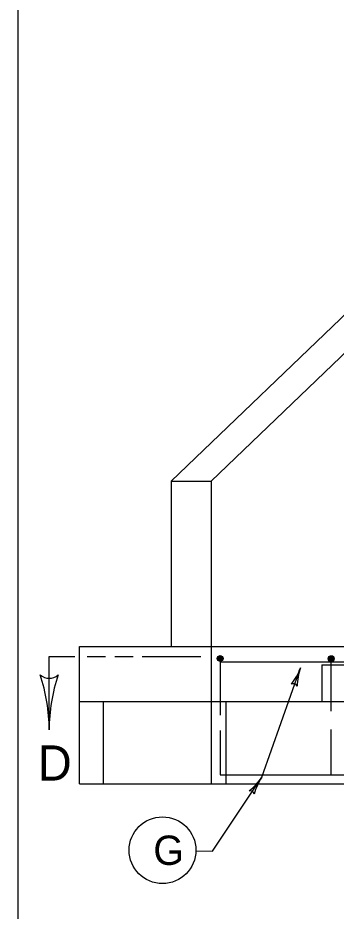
# Model space of a CAD drawing. Extents: x 1007 to 1035.5, y 1000.5 to 1021.5.
# Drawn here: x 1007 to 1009.17, y 1009.29 to 1015.38 of the extents above; entities that cross this region are included whole.
import ezdxf

# ---------------------------------------------------------------- set-up
doc = ezdxf.new("R2010")
doc.units = 0
for name, color, linetype in [('Level 1', 7, 'Continuous'), ('Level 10', 7, 'Continuous'), ('Level 11', 7, 'Continuous')]:
    doc.layers.add(name, color=color, linetype=linetype)

msp = doc.modelspace()

# ---------------------------------------------------------------- linework, layer by layer
at = {"layer": 'Level 1'}
for p, q in [((1008.0446, 1012.2223), (1009.7671, 1013.8784)), ((1008.3157, 1012.2223), (1010.0382, 1013.8784)), ((1008.0446, 1012.2223), (1008.0446, 1011.0973)), ((1008.0446, 1012.2223), (1008.3157, 1012.2223)), ((1008.3157, 1012.2223), (1008.3157, 1010.1598)), ((1007.4193, 1011.0973), (1015.3694, 1011.0973)), ((1007.4193, 1010.1598), (1007.4193, 1011.0973)), ((1007.2131, 1010.5281), (1007.2131, 1011.0281)), ((1007.2131, 1011.0281), (1007.3877, 1011.0281)), ((1007.4723, 1011.0281), (1007.5973, 1011.0281)), ((1007.6598, 1011.0281), (1007.7848, 1011.0281)), ((1007.8473, 1011.0281), (1008.2457, 1011.0281)), ((1008.3781, 1011.0148), (1008.3781, 1010.6275)), ((1008.3781, 1010.9926), (1009.501, 1010.9926)), ((1009.0715, 1010.9723), (1009.0715, 1010.7223)), ((1009.0715, 1010.9723), (1013.6922, 1010.9723)), ((1009.1318, 1011.0148), (1009.1318, 1010.6563)), ((1008.6622, 1010.2058), (1008.9252, 1010.9517)), ((1007.4193, 1010.7223), (1015.3694, 1010.7223)), ((1007.5808, 1010.7223), (1007.5808, 1010.1598)), ((1008.4155, 1010.7223), (1008.4155, 1010.1598)), ((1009.1318, 1010.5313), (1009.1318, 1010.2222)), ((1008.3781, 1010.5245), (1008.3781, 1010.2222)), ((1008.3268, 1009.7012), (1008.6622, 1010.2058)), ((1008.3781, 1010.2222), (1009.4873, 1010.2222)), ((1007.4193, 1010.1598), (1015.3694, 1010.1598)), ((1008.2123, 1009.7033), (1008.3268, 1009.7012))]:
    msp.add_line(p, q, dxfattribs=at)
for centre, radius in [((1008.3781, 1011.0148), 0.02), ((1008.378, 1011.0148), 0.019), ((1008.3784, 1011.0148), 0.018), ((1008.3784, 1011.0148), 0.017), ((1008.3784, 1011.0148), 0.016), ((1008.3784, 1011.0148), 0.015), ((1008.3784, 1011.0148), 0.014), ((1008.3784, 1011.0148), 0.013), ((1008.3784, 1011.0148), 0.012), ((1008.3784, 1011.0148), 0.011), ((1008.3784, 1011.0148), 0.01), ((1008.3784, 1011.0148), 0.009), ((1008.3784, 1011.0148), 0.008), ((1008.3784, 1011.0148), 0.007), ((1008.3784, 1011.0148), 0.006), ((1008.3784, 1011.0148), 0.005), ((1008.3784, 1011.0148), 0.004), ((1008.3784, 1011.0148), 0.003), ((1008.3784, 1011.0148), 0.002), ((1009.1345, 1011.0133), 0.02), ((1009.1344, 1011.0133), 0.019), ((1009.1348, 1011.0133), 0.018), ((1009.1348, 1011.0133), 0.017), ((1009.1348, 1011.0133), 0.016), ((1009.1348, 1011.0133), 0.015), ((1009.1348, 1011.0133), 0.014), ((1009.1348, 1011.0133), 0.013), ((1009.1348, 1011.0133), 0.012), ((1009.1348, 1011.0133), 0.011), ((1009.1348, 1011.0133), 0.01), ((1009.1348, 1011.0133), 0.009), ((1009.1348, 1011.0133), 0.008), ((1009.1348, 1011.0133), 0.007), ((1009.1348, 1011.0133), 0.006), ((1009.1348, 1011.0133), 0.005), ((1009.1348, 1011.0133), 0.004), ((1009.1348, 1011.0133), 0.003), ((1009.1348, 1011.0133), 0.002), ((1007.9849, 1009.7074), 0.2274)]:
    msp.add_circle(centre, radius, dxfattribs=at)
for centre, radius, start, end in [((1007.2132, 1010.9737), 0.0938, 228.7746, 310.89129), ((1006.0412, 1010.5281), 1.1719, 0, 18.66878), ((1008.385, 1010.5281), 1.1719, 161.34716, 179.99389), ((1008.5565, 1011.0817), 0.3909, 321.92521, 340.57194), ((1008.5565, 1011.0817), 0.3909, 321.92521, 340.57194), ((1009.2939, 1010.8217), 0.3909, 160.57805, 179.24683), ((1009.2939, 1010.8217), 0.3909, 160.57805, 179.24683), ((1009.2939, 1010.8217), 0.3909, 160.56582, 160.57805), ((1009.2939, 1010.8217), 0.3909, 160.56582, 160.57805), ((1008.8757, 1010.8115), 0.0313, 29.35264, 111.46934), ((1008.8757, 1010.8115), 0.0313, 29.35264, 111.46934), ((1006.0412, 1010.5281), 1.1719, 359.98778, 0), ((1008.3366, 1010.4221), 0.3909, 307.74015, 326.38688), ((1008.9878, 1009.9894), 0.3909, 146.39299, 165.06178), ((1008.9878, 1009.9894), 0.3909, 146.38077, 146.39299), ((1008.5798, 1010.082), 0.0313, 15.16759, 97.28428)]:
    msp.add_arc(centre, radius, start, end, dxfattribs=at)
at = {"layer": 'Level 10'}
msp.add_line((1007, 1021.5), (1007, 1000.5), dxfattribs=at)
at = {"layer": 'Level 11'}
msp.add_lwpolyline([(1007, 1000.5), (1035.5, 1000.5), (1035.5, 1021.5), (1007, 1021.5)], close=True, dxfattribs=at)

# ---------------------------------------------------------------- texts
at = {"layer": 'Level 1'}
for s, height, p in [('D', 0.24, (1007.1353, 1010.1823)), ('G', 0.2, (1007.9227, 1009.6074))]:
    msp.add_text(s, height=height, dxfattribs=at).set_placement(p)

doc.saveas('drawing.dxf')
